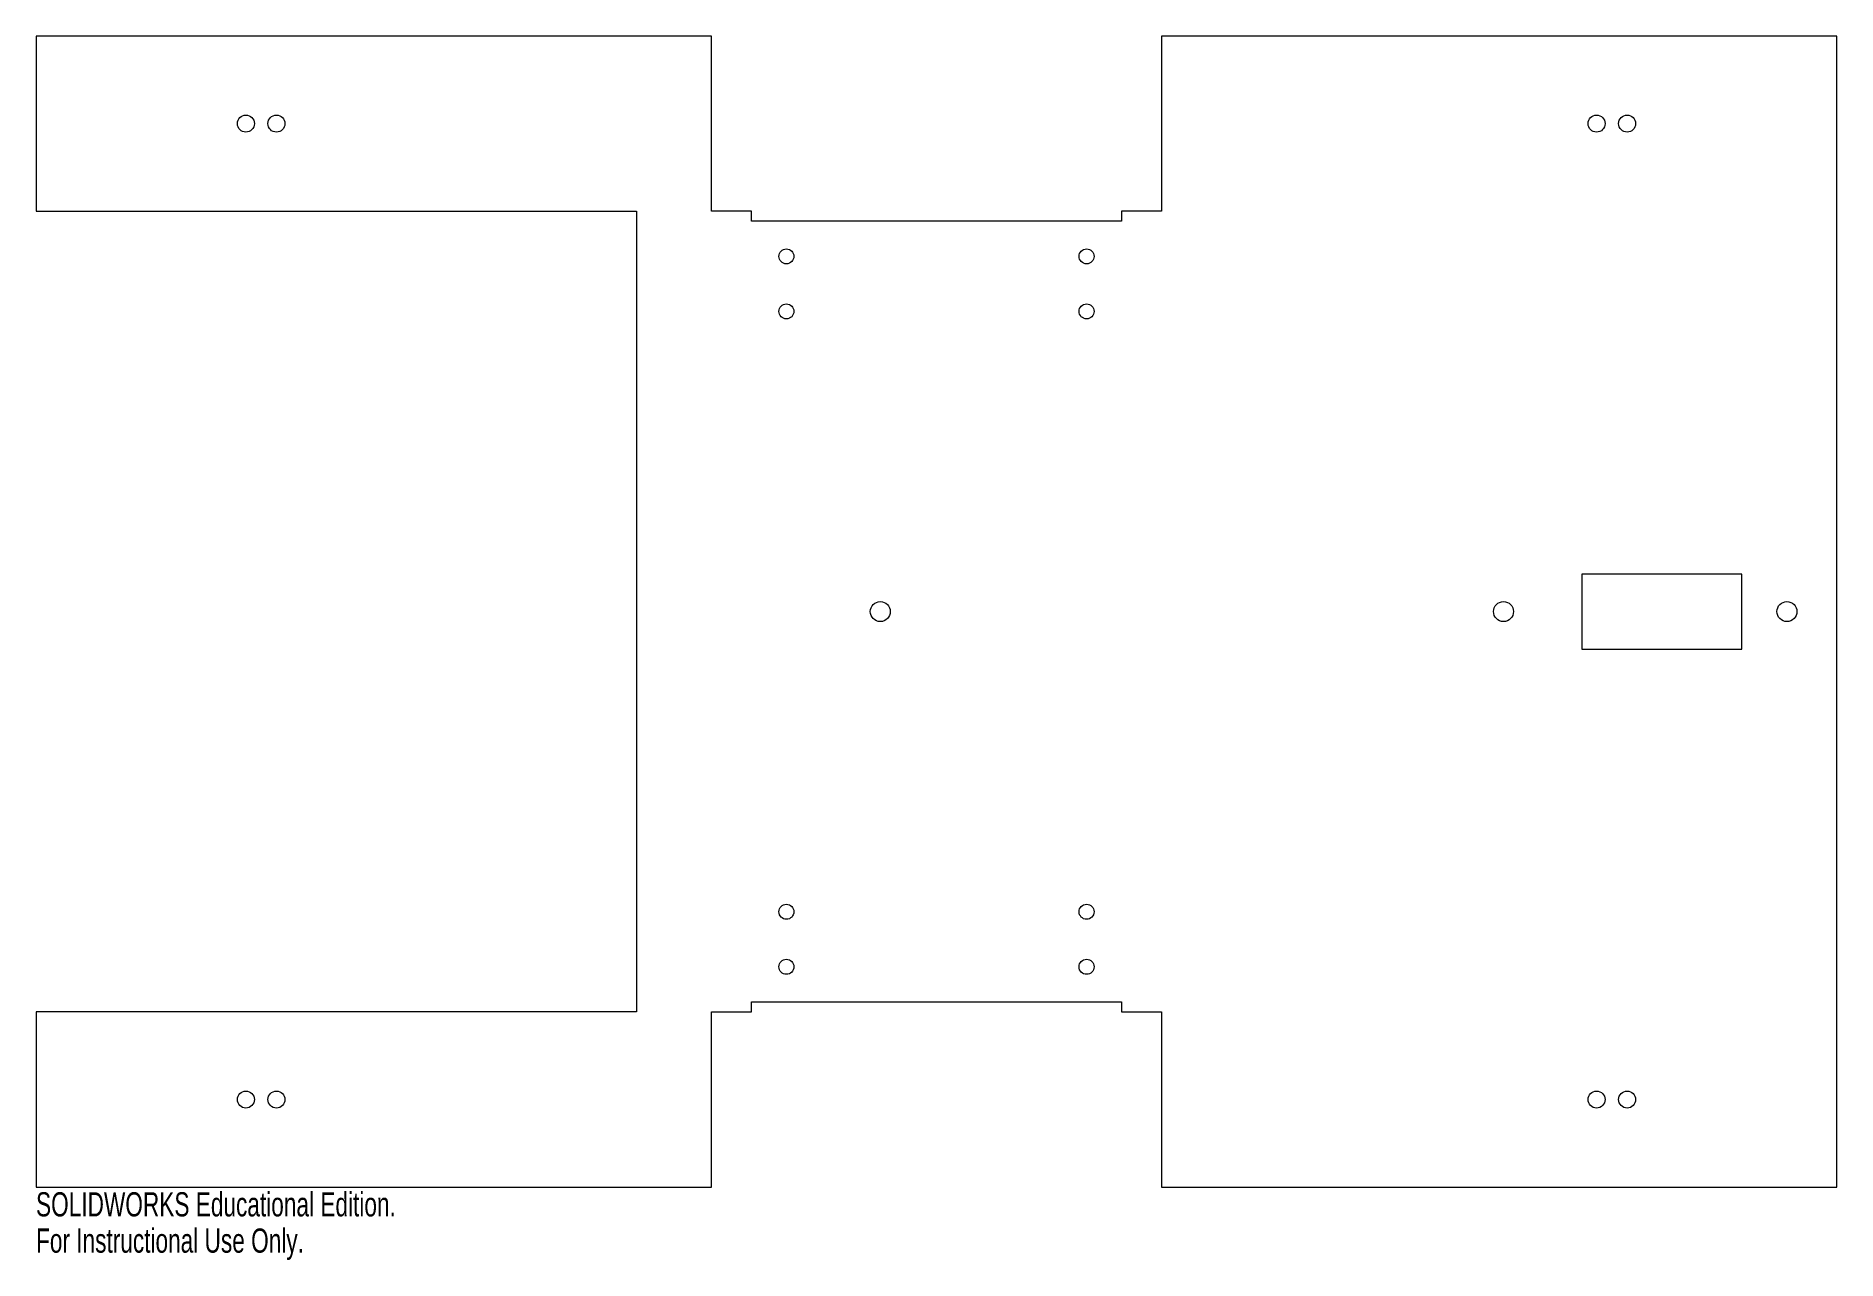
# Model space of a CAD drawing. Header units: millimetres. Extents: x -86 to 274, y -128 to 116.
import ezdxf

# ---------------------------------------------------------------- set-up
doc = ezdxf.new("R2010")
doc.units = ezdxf.units.MM
doc.styles.add('SLDTEXTSTYLE0', font='TXT', dxfattribs={"width": 0.7})

msp = doc.modelspace()

# ---------------------------------------------------------------- linework, layer by layer
at = {"color": 7, "linetype": 'Continuous', "lineweight": 15}
for p, q in [((48.95, 116.33), (-86.05, 116.33)), ((-86.05, 116.33), (-86.05, 81.33)), ((48.95, 81.33), (48.95, 116.33)), ((138.95, 116.33), (138.95, 81.33)), ((273.95, 116.33), (138.95, 116.33)), ((273.95, -113.67), (273.95, 116.33)), ((-86.05, 81.33), (33.95, 81.33)), ((33.95, 81.33), (33.95, -78.67)), ((56.95, 81.33), (48.95, 81.33)), ((56.95, 79.31), (56.95, 81.33)), ((130.95, 79.31), (56.95, 79.31)), ((130.95, 81.33), (130.95, 79.31)), ((138.95, 81.33), (130.95, 81.33)), ((254.95, 8.83), (222.95, 8.83)), ((222.95, 8.83), (222.95, -6.17)), ((254.95, -6.17), (254.95, 8.83)), ((222.95, -6.17), (254.95, -6.17)), ((-86.05, -78.67), (-86.05, -113.67)), ((33.95, -78.67), (-86.05, -78.67)), ((48.95, -78.67), (56.95, -78.67)), ((48.95, -113.67), (48.95, -78.67)), ((56.95, -76.65), (130.95, -76.65)), ((56.95, -78.67), (56.95, -76.65)), ((130.95, -76.65), (130.95, -78.67)), ((130.95, -78.67), (138.95, -78.67)), ((138.95, -78.67), (138.95, -113.67)), ((-86.05, -113.67), (48.95, -113.67)), ((138.95, -113.67), (273.95, -113.67))]:
    msp.add_line(p, q, dxfattribs=at)
for centre, radius in [((-44.1, 98.83), 1.7), ((-38, 98.83), 1.7), ((225.9, 98.83), 1.7), ((232, 98.83), 1.7), ((63.95, 72.31), 1.5), ((123.95, 72.31), 1.5), ((63.95, 61.31), 1.5), ((123.95, 61.31), 1.5), ((82.72, 1.33), 2), ((207.29, 1.33), 2), ((263.95, 1.33), 2), ((63.95, -58.65), 1.5), ((123.95, -58.65), 1.5), ((63.95, -69.65), 1.5), ((123.95, -69.65), 1.5), ((-44.1, -96.17), 1.7), ((-38, -96.17), 1.7), ((225.9, -96.17), 1.7), ((232, -96.17), 1.7)]:
    msp.add_circle(centre, radius, dxfattribs=at)

# ---------------------------------------------------------------- texts
at = {"color": 7, "linetype": 'Continuous', "char_height": 4.8336, "attachment_point": 1, "style": 'SLDTEXTSTYLE0'}
for s, insert in [('SOLIDWORKS Educational Edition.', (-86.05, -114.69)), ('For Instructional Use Only.', (-86.05, -121.94))]:
    msp.add_mtext(s, dxfattribs=dict(at, insert=insert))

doc.saveas('drawing.dxf')
